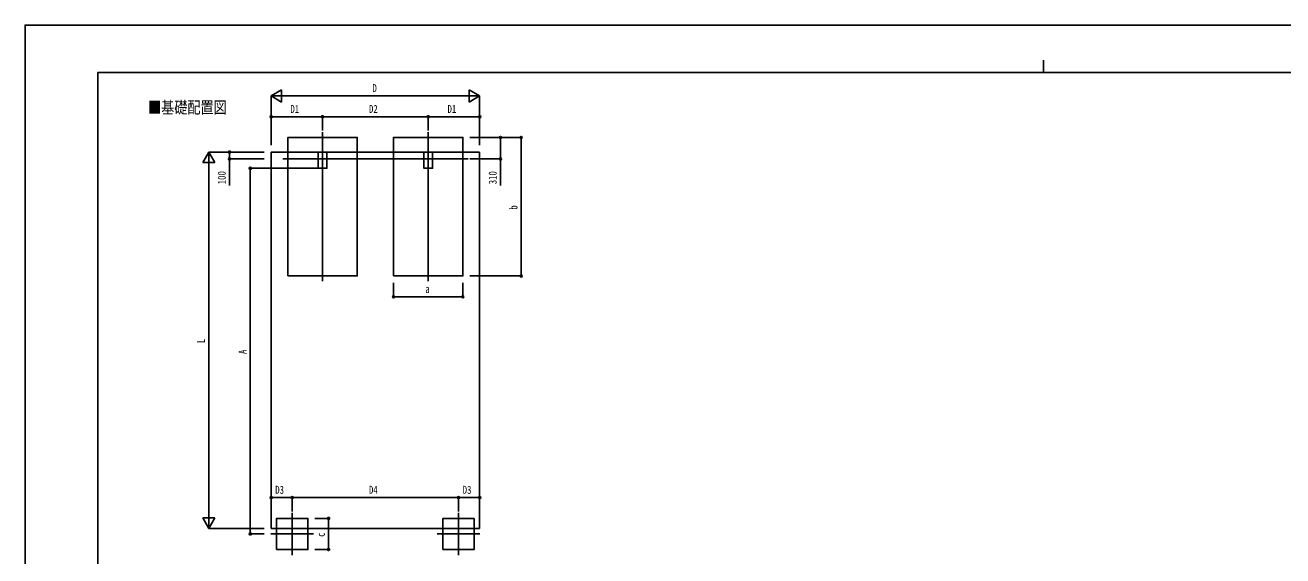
# Model space of a CAD drawing. Units: millimetres, scale not verified. Extents: x -14718 to 14718, y -10395 to 10395.
# Drawn here: x -14718 to 3435, y 2731 to 10395 of the extents above; entities that cross this region are included whole.
import ezdxf
from ezdxf.enums import TextEntityAlignment as Align

# ---------------------------------------------------------------- set-up
doc = ezdxf.new("R2010")
doc.units = ezdxf.units.MM
doc.header["$LTSCALE"] = 40
for name, color, linetype in [('0-2_USER1', 3, 'Continuous'), ('0-3_YKK_11E', 7, 'Continuous'), ('0-4_YKK_12', 2, 'Continuous'), ('0-6_YKK_A1', 4, 'Continuous'), ('0-7_YKK_D', 6, 'Continuous'), ('0-8_YKK_ZWAK', 7, 'Continuous')]:
    doc.layers.add(name, color=color, linetype=linetype)
doc.styles.add('ＭＳ ゴシック', font='')
doc.styles.get('ＭＳ ゴシック').set_extended_font_data('MS Gothic')

msp = doc.modelspace()

# ---------------------------------------------------------------- linework, layer by layer
at = {"layer": '0-3_YKK_11E'}
for points in [[(-10362.93, 8562.5), (-10362.93, 8327.5), (-10487.93, 8327.5), (-10487.93, 8562.5)], [(-8836.93, 8562.5), (-8836.93, 8327.5), (-8961.93, 8327.5), (-8961.93, 8562.5)]]:
    msp.add_lwpolyline(points, close=True, dxfattribs=at)
at = {"layer": '0-4_YKK_12'}
for p, q in [((-10425.43, 8847.5), (-10425.43, 6697.5)), ((-8899.43, 8847.5), (-8899.43, 6697.5)), ((-11000.43, 8462.5), (-8324.43, 8462.5)), ((-10862.43, 3354.33), (-10862.43, 2739.33)), ((-8462.43, 3354.33), (-8462.43, 2739.33)), ((-11169.93, 3046.83), (-10554.93, 3046.83)), ((-8769.93, 3046.83), (-8154.93, 3046.83))]:
    msp.add_line(p, q, dxfattribs=at)
at = {"layer": '0-6_YKK_A1'}
for p, q in [((-11167.43, 8562.5), (-8157.43, 8562.5)), ((-11167.43, 8562.5), (-11167.43, 3127.5)), ((-8157.43, 8562.5), (-8157.43, 3127.5)), ((-8157.43, 3127.5), (-11166.43, 3127.5))]:
    msp.add_line(p, q, dxfattribs=at)
for points in [[(-10925.43, 6772.5), (-9925.43, 6772.5), (-9925.43, 8772.5), (-10925.43, 8772.5)], [(-9399.43, 6772.5), (-8399.43, 6772.5), (-8399.43, 8772.5), (-9399.43, 8772.5)], [(-11087.43, 2821.83), (-10637.43, 2821.83), (-10637.43, 3271.83), (-11087.43, 3271.83)], [(-8687.43, 2821.83), (-8237.43, 2821.83), (-8237.43, 3271.83), (-8687.43, 3271.83)]]:
    msp.add_lwpolyline(points, close=True, dxfattribs=at)
at = {"layer": '0-7_YKK_D'}
for p, q in [((-11167.43, 9372.5), (-11015.88, 9460)), ((-11015.88, 9285), (-11015.88, 9460)), ((-8157.43, 9372.5), (-8308.99, 9460)), ((-8308.99, 9460), (-8308.99, 9285)), ((-11167.43, 8662.5), (-11167.43, 9373.5)), ((-11167.43, 9372.5), (-11015.88, 9285)), ((-11167.43, 9372.5), (-10864.32, 9372.5)), ((-10992.43, 9372.5), (-8332.43, 9372.5)), ((-8157.43, 9372.5), (-8460.54, 9372.5)), ((-8157.43, 9372.5), (-8308.99, 9285)), ((-8157.43, 8662.5), (-8157.43, 9373.5)), ((-11167.43, 8662.5), (-11167.43, 9073.5)), ((-10425.43, 9072.5), (-11167.43, 9072.5)), ((-10425.43, 8872.5), (-10425.43, 9073.5)), ((-10425.43, 8872.5), (-10425.43, 9073.5)), ((-10425.43, 9072.5), (-8899.43, 9072.5)), ((-8899.43, 8872.5), (-8899.43, 9073.5)), ((-8899.43, 8872.5), (-8899.43, 9073.5)), ((-8899.43, 9072.5), (-8157.43, 9072.5)), ((-8157.43, 8662.5), (-8157.43, 9073.5)), ((-8299.43, 8772.5), (-7556.43, 8772.5)), ((-8299.43, 8772.5), (-7856.43, 8772.5)), ((-7557.43, 6772.5), (-7557.43, 8772.5)), ((-12067.43, 8562.5), (-12154.93, 8410.95)), ((-11267.43, 8562.5), (-12068.43, 8562.5)), ((-12067.43, 8562.5), (-11979.93, 8410.95)), ((-12067.43, 8562.5), (-12067.43, 8259.39)), ((-11267.43, 8562.5), (-11768.43, 8562.5)), ((-12154.93, 8410.95), (-11979.93, 8410.95)), ((-12067.43, 3302.5), (-12067.43, 8387.5)), ((-11267.43, 8462.5), (-11768.43, 8462.5)), ((-8299.43, 8462.5), (-7856.43, 8462.5)), ((-10488.93, 8327.5), (-11468.43, 8327.5)), ((-11467.43, 3046.83), (-11467.43, 8327.5)), ((-8299.43, 6772.5), (-7556.43, 6772.5)), ((-9399.43, 6672.5), (-9399.43, 6471.5)), ((-8399.43, 6672.5), (-8399.43, 6471.5)), ((-9399.43, 6472.5), (-8399.43, 6472.5)), ((-11167.43, 3371.83), (-11167.43, 3572.83)), ((-11167.43, 3571.83), (-10862.43, 3571.83)), ((-10862.43, 3371.83), (-10862.43, 3572.83)), ((-10862.43, 3371.83), (-10862.43, 3572.83)), ((-10862.43, 3571.83), (-8462.43, 3571.83)), ((-8462.43, 3371.83), (-8462.43, 3572.83)), ((-8462.43, 3371.83), (-8462.43, 3572.83)), ((-8157.43, 3571.83), (-8462.43, 3571.83)), ((-8157.43, 3371.83), (-8157.43, 3572.83)), ((-12067.43, 3127.5), (-12154.93, 3279.05)), ((-11979.93, 3279.05), (-12154.93, 3279.05)), ((-12067.43, 3127.5), (-12067.43, 3430.61)), ((-12067.43, 3127.5), (-11979.93, 3279.05)), ((-10537.43, 3271.83), (-10336.43, 3271.83)), ((-10337.43, 2821.83), (-10337.43, 3271.83)), ((-11267.43, 3127.5), (-12068.43, 3127.5)), ((-11267.43, 3046.83), (-11468.43, 3046.83)), ((-10537.43, 2821.83), (-10336.43, 2821.83))]:
    msp.add_line(p, q, dxfattribs=at)
for points in [[(-7857.43, 8772.5), (-7857.43, 8462.5), (-7857.43, 8077.4)], [(-11767.43, 8562.5), (-11767.43, 8462.5), (-11767.43, 8077.4)]]:
    msp.add_lwpolyline(points, dxfattribs=at)
for centre in [(-11167.43, 9072.5), (-10425.43, 9072.5), (-10425.43, 9072.5), (-8899.43, 9072.5), (-8899.43, 9072.5), (-8157.43, 9072.5), (-7857.43, 8772.5), (-7557.43, 8772.5), (-11767.43, 8562.5), (-11767.43, 8462.5), (-7857.43, 8462.5), (-11467.43, 8327.5), (-7557.43, 6772.5), (-9399.43, 6472.5), (-8399.43, 6472.5), (-11167.43, 3571.83), (-10862.43, 3571.83), (-10862.43, 3571.83), (-8462.43, 3571.83), (-8462.43, 3571.83), (-8157.43, 3571.83), (-10337.43, 3271.83), (-11467.43, 3046.83), (-10337.43, 2821.83)]:
    msp.add_circle(centre, 14.88, dxfattribs=at)
at = {"layer": '0-8_YKK_ZWAK'}
for p, q in [((-17.43, 9887.5), (-17.43, 9712.5)), ((13632.57, 9712.5), (-13667.43, 9712.5)), ((-13667.43, -8837.5), (-13667.43, 9712.5))]:
    msp.add_line(p, q, dxfattribs=at)
msp.add_lwpolyline([(-14717.5, -10395), (14717.5, -10395), (14717.5, 10395), (-14717.5, 10395)], close=True, dxfattribs=at)

# ---------------------------------------------------------------- texts
at = {"layer": '0-2_USER1', "style": 'ＭＳ ゴシック', "width": 0.8}
msp.add_text('■基礎配置図', height=173.2, dxfattribs=at).set_placement((-12942.71, 9068.7), align=Align.BOTTOM_LEFT)
at = {"layer": '0-7_YKK_D', "style": 'ＭＳ ゴシック', "width": 0.8}
for s, p in [('D', (-9704.43, 9392.5)), ('D1', (-10888.83, 9092.5)), ('D2', (-9754.83, 9092.5)), ('D1', (-8620.83, 9092.5)), ('a', (-8941.43, 6492.5)), ('D3', (-11107.33, 3591.83)), ('D4', (-9754.83, 3591.83)), ('D3', (-8402.33, 3591.83))]:
    msp.add_text(s, height=115.5, dxfattribs=at).set_placement(p, align=Align.BOTTOM_LEFT)
for s, p in [('100', (-11787.43, 8097.4)), ('310', (-7877.43, 8097.4)), ('b', (-7577.43, 7730.5)), ('L', (-12087.43, 5803)), ('A', (-11487.43, 5645.17)), ('c', (-10357.43, 3004.83))]:
    msp.add_text(s, height=115.5, rotation=90, dxfattribs=at).set_placement(p, align=Align.BOTTOM_LEFT)

doc.saveas('drawing.dxf')
